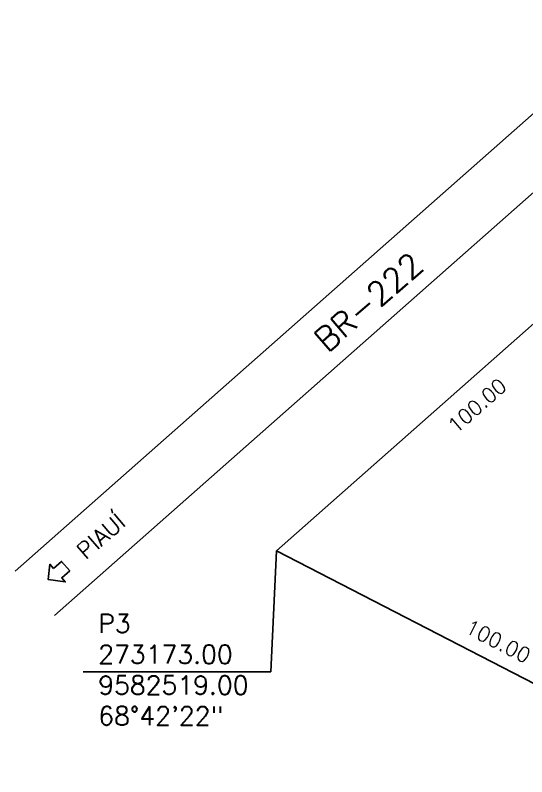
# Model space of a CAD drawing. Header units: millimetres. Extents: x 272118 to 273910, y 9581933 to 9583029.
# Drawn here: x 273120 to 273223.8, y 9582473.2 to 9582627.6 of the extents above; entities that cross this region are included whole.
import ezdxf

# ---------------------------------------------------------------- set-up
doc = ezdxf.new("R2010")
doc.units = ezdxf.units.MM
doc.header["$PDMODE"] = 35
for name, color, linetype in [('ARQ-COTAS', 30, 'Continuous'), ('ARQ-PENA-01', 1, 'Continuous'), ('ARQ-TEXTO2', 2, 'Continuous'), ('ARQ-TEXTO3', 3, 'Continuous'), ('TERRENO', 6, 'Continuous')]:
    doc.layers.add(name, color=color, linetype=linetype)
doc.styles.add('ROMANS', font='romans.shx')
doc.styles.add('Romans_Anot', font='romans.shx')
doc.dimstyles.new('Escala 1-1000', dxfattribs={"dimscale": 15, "dimtxt": 0.2, "dimasz": 0.15, "dimexe": 0.1, "dimexo": 0.2, "dimgap": 0.15, "dimtad": 1, "dimzin": 4, "dimdsep": 46, "dimtxsty": 'Romans_Anot', "dimblk": 'OBLIQUE', "dimcen": 0.25, "dimse1": 1, "dimse2": 1, "dimsd1": 1, "dimsd2": 1, "dimclrd": 256, "dimclre": 256, "dimclrt": 2, "dimaunit": 1, "dimadec": 3, "dimazin": 0, "dimtfac": 1, "dimtix": 1, "dimtmove": 2, "dimatfit": 3, "dimfxl": 0, "dimlwd": -1, "dimlwe": -1, "dimarcsym": 0})

# ---------------------------------------------------------------- blocks, each defined once
blk = doc.blocks.new('*D35')
at = {"layer": 'Defpoints', "color": 0, "transparency": 16777216}
for p in [(273247.96, 9582585.19), (273253.67, 9582578.73), (273173, 9582519)]:
    blk.add_point(p, dxfattribs=at)
at = {"layer": 'ARQ-COTAS', "color": 2, "transparency": 16777216, "insert": (273213.71, 9582548.44), "char_height": 3, "attachment_point": 5, "rotation": 41.4483, "style": 'Romans_Anot'}
blk.add_mtext('100.00', dxfattribs=at)
blk = doc.blocks.new('_Oblique')
at = {"color": 0, "linetype": 'ByBlock', "lineweight": -2}
blk.add_line((-0.5, -0.5), (0.5, 0.5), dxfattribs=at)
blk = doc.blocks.new('*D36')
at = {"layer": 'Defpoints', "color": 0, "transparency": 16777216}
for p in [(273173, 9582519), (273261.9, 9582473.2), (273261.9, 9582473.2)]:
    blk.add_point(p, dxfattribs=at)
at = {"layer": 'ARQ-COTAS', "color": 2, "transparency": 16777216, "insert": (273217.94, 9582500.66), "char_height": 3, "attachment_point": 5, "rotation": 332.7421, "style": 'Romans_Anot'}
blk.add_mtext('100.00', dxfattribs=at)

msp = doc.modelspace()

# ---------------------------------------------------------------- linework, layer by layer
at = {"layer": 'ARQ-COTAS', "linetype": 'Continuous'}
for p in [(273173, 9582519), (273133.798, 9582494.51)]:
    msp.add_line(p, (273171.878, 9582494.51), dxfattribs=at)
at = {"layer": 'ARQ-PENA-01'}
for p, q in [((273120.025, 9582514.909), (273247.636, 9582627.604)), ((273127.969, 9582505.915), (273255.579, 9582618.609))]:
    msp.add_line(p, q, dxfattribs=at)
at = {"layer": 'ARQ-TEXTO3'}
msp.add_lwpolyline([(273127.799, 9582515.448), (273129.432, 9582516.868), (273131.078, 9582514.974), (273129.445, 9582513.554), (273130.176, 9582512.713), (273126.738, 9582513.166), (273127.067, 9582516.29)], close=True, dxfattribs=at)
at = {"layer": 'TERRENO'}
for q in [(273247.955, 9582585.194), (273261.895, 9582473.2)]:
    msp.add_line((273173, 9582519), q, dxfattribs=at)

# ---------------------------------------------------------------- texts
at = {"layer": 'ARQ-TEXTO2', "insert": (273136.859, 9582506.14), "char_height": 3.744, "attachment_point": 1, "style": 'ROMANS'}
msp.add_mtext('P3\\P{\\C2;273173.00\\P9582519.00\\P68°42\'22"}', dxfattribs=at)
at = {"layer": 'ARQ-TEXTO3', "attachment_point": 5, "rotation": 41, "style": 'ROMANS'}
for s, insert, char_height in [('BR-222', (273191.703, 9582569.484), 4.8), ('PIAUÍ', (273137.413, 9582521.97), 3.36)]:
    msp.add_mtext(s, dxfattribs=dict(at, insert=insert, char_height=char_height))

# ---------------------------------------------------------------- dimensions: what is measured, and where the dimension line sits
at = {"layer": 'ARQ-COTAS'}
dim = msp.add_aligned_dim(p1=(273173, 9582519), p2=(273247.955, 9582585.194), distance=-8.626, dimstyle='Escala 1-1000', dxfattribs=at)
dim.commit()
dim.dimension.update_dxf_attribs({"geometry": '*D35', "text_midpoint": (273213.705, 9582548.442)})
dim = msp.add_linear_dim(base=(273261.895, 9582473.2), p1=(273173, 9582519), p2=(273261.895, 9582473.2), angle=332.74206, dimstyle='Escala 1-1000', dxfattribs=at)
dim.commit()
dim.dimension.update_dxf_attribs({"geometry": '*D36', "text_midpoint": (273217.937, 9582500.662), "dimtype": 161})

doc.saveas('drawing.dxf')
